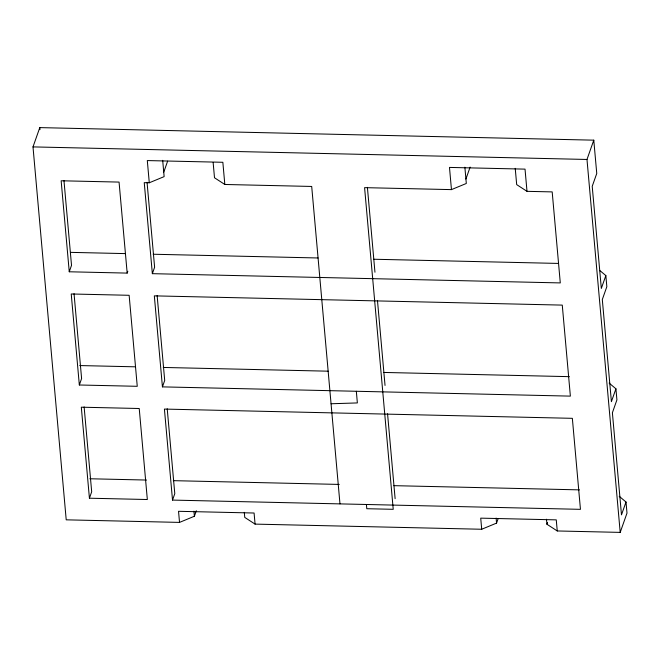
<?xml version="1.0" encoding="UTF-8"?>
<svg xmlns="http://www.w3.org/2000/svg" width="660" height="660" viewBox="0 0 660 660"><rect width="100%" height="100%" fill="white"/><g stroke="black" fill="none" stroke-linecap="round" stroke-linejoin="round"><path stroke-width="0.99" d="M196.325 510.741L194.386 516.252L179.528 522.398L66.215 519.832L33 146.899L39.798 127.611L593.785 140.167L596.755 173.464L592.218 186.326L601.318 288.436L605.847 275.575L599.808 270.517M127.817 271.26L127.174 273.1L69.25 271.78L71.519 265.353L63.962 180.477M79.332 384.995L71.23 293.98L129.145 295.292L137.255 386.306L79.332 384.995L81.601 378.56L74.044 293.683M163.746 172.186L167.624 161.155M515.229 168.333L516.681 184.61L527.002 191.334L552.189 191.903L560.29 282.917L152.353 273.669L154.613 267.234L147.056 182.358M89.422 498.209L81.312 407.195L139.227 408.507L147.337 499.521L89.422 498.209L91.682 491.774L84.125 406.898M162.434 386.875L154.325 295.861L562.27 305.11L570.372 396.124L162.434 386.875L164.703 380.449L157.138 295.573M172.516 500.09L164.414 409.076L572.352 418.325L580.453 509.338L172.516 500.09L174.785 493.655L167.219 408.779M465.919 179.033L470.126 167.087M546.48 519.206L546.926 524.246L557.255 530.962L620.202 532.389L586.987 159.464L593.785 140.167M244.299 512.35L244.753 517.399L255.073 524.114L481.709 529.254L496.559 523.108L498.184 518.512M546.926 524.246L547.577 522.407M609.139 383.097L615.928 388.789L611.399 401.651L602.308 299.541L606.837 286.679L605.847 275.575M619.22 496.303L626.01 501.996L621.481 514.858L612.389 412.748L616.918 399.886L615.928 388.789M620.202 532.389L627 513.101L626.01 501.996M152.353 273.669L144.243 182.655L149.284 182.77L164.134 176.624L162.69 160.347M366.415 504.487L366.787 508.712L393.228 509.314L364.584 187.646L451.457 189.618L466.315 183.472L464.863 167.194M331.056 403.763L357.365 402.922L356.334 391.273M33 146.899L586.987 159.464M213.139 162.475L214.5 177.763L224.829 184.478L311.701 186.45L339.974 503.885M70.669 252.367L125.309 253.605M153.136 254.24L318.07 257.977M373.733 259.24L558.253 263.423M79.728 365.558L135.391 366.82M163.218 367.447L328.152 371.184M383.815 372.446L569.365 376.654M89.809 478.764L146.504 480.051M173.299 480.661L339.265 484.423M393.896 485.661L579.447 489.868M527.002 191.334L525.03 169.133L449.485 167.417L451.457 189.618M557.255 530.962L556.264 519.865L480.719 518.149L481.709 529.254M496.114 518.059L496.559 523.108M367.397 187.357L374.954 272.233M377.479 300.564L385.036 385.44M387.56 413.779L395.117 498.655M224.829 184.478L222.849 162.286L147.304 160.57L149.284 182.77M255.073 524.114L254.084 513.018L178.538 511.302L179.528 522.398M193.933 511.211L194.386 516.252M127.174 273.1L119.064 182.086L61.149 180.774L69.25 271.78M39.798 127.611L39.971 129.624"/></g></svg>
